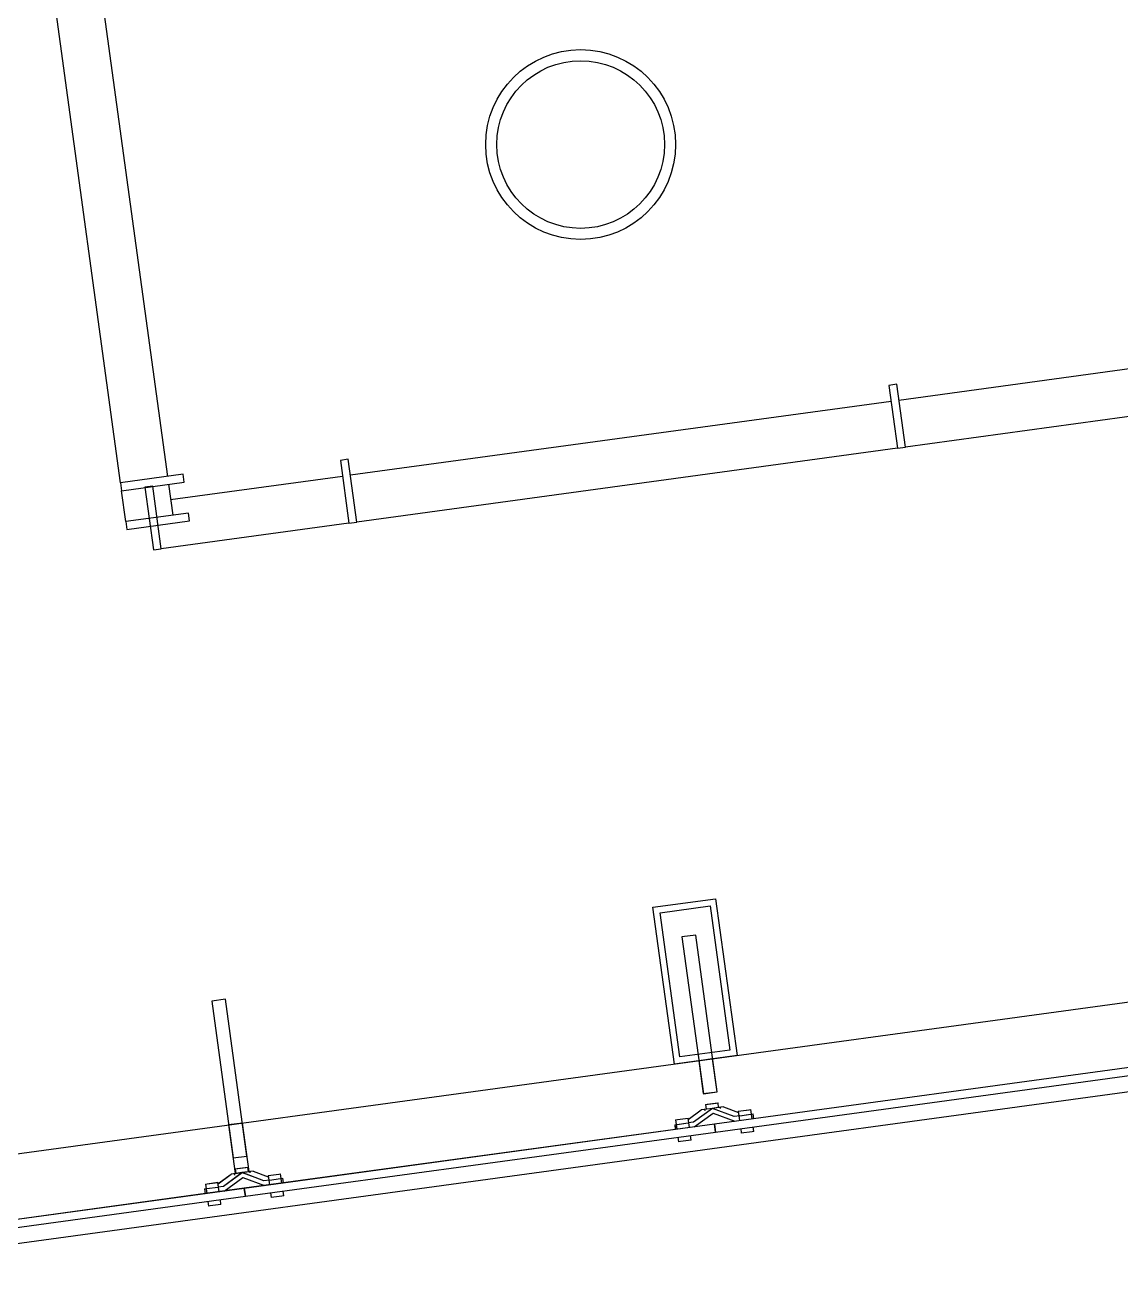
# Model space of a CAD drawing. Header units: millimetres. Extents: x -28081 to 142643, y -11740 to 128443.
# Drawn here: x -24810 to -21347, y 95449 to 99430 of the extents above; entities that cross this region are included whole.
import ezdxf

# ---------------------------------------------------------------- set-up
doc = ezdxf.new("R2010")
doc.units = ezdxf.units.MM
doc.header["$LTSCALE"] = 10
for name, color, linetype in [('A—墙体', 7, 'Continuous'), ('A—门窗', 135, 'Continuous'), ('E2-RI-5F$0$0S-SLAB-HOLE', 210, 'Continuous')]:
    doc.layers.add(name, color=color, linetype=linetype)
doc.layers.add('E-RF-5F$0$A-GLAZ', color=6, linetype='Continuous', lineweight=5)
doc.layers.get('E2-RI-5F$0$0S-SLAB-HOLE').off()

# ---------------------------------------------------------------- blocks, each defined once
blk = doc.blocks.new('E-RF-5F$0$Spider Panel - Spider Panel-10937389-E2 号楼五层平面图 5TH FLOOR PLAN')
at = {"layer": 'A—门窗', "color": 8, "lineweight": 9}
for p, q in [((-830, 25.9), (-785.4, 50)), ((-750, 50), (-814.6, 15.1)), ((-767.7, 50), (-785.4, 50)), ((-750, 50), (-785.4, 50)), ((-775, 50), (-775, 46)), ((-775, 50), (-775, 46)), ((-770, 65), (-770, 50)), ((-770, 65), (-764.1, 65)), ((-770, 65), (-770, 50)), ((-770, 65), (-735.9, 65)), ((-770, 65), (-770, 50)), ((-770, 65), (-735.9, 65)), ((-770, 65), (-770, 50)), ((-770, 65), (-764.1, 65)), ((-750, 50), (-767.7, 50)), ((-764.1, 65), (-730, 65)), ((-764.1, 65), (-730, 65)), ((-685.4, 15.1), (-750, 50)), ((-714.6, 50), (-750, 50)), ((-732.3, 50), (-750, 50)), ((-735.9, 65), (-730, 65)), ((-735.9, 65), (-730, 65)), ((-714.6, 50), (-732.3, 50)), ((-730, 50), (-730, 65)), ((-730, 50), (-730, 65)), ((-730, 50), (-730, 65)), ((-730, 50), (-730, 65)), ((-725, 46), (-725, 50)), ((-725, 46), (-725, 50)), ((-714.6, 50), (-670, 25.9)), ((670, 25.9), (714.6, 50)), ((750, 50), (685.4, 15.1)), ((732.3, 50), (714.6, 50)), ((750, 50), (714.6, 50)), ((725, 50), (725, 46)), ((725, 50), (725, 46)), ((730, 65), (730, 50)), ((730, 65), (735.9, 65)), ((730, 65), (730, 50)), ((730, 65), (764.1, 65)), ((730, 65), (730, 50)), ((730, 65), (764.1, 65)), ((730, 65), (730, 50)), ((730, 65), (735.9, 65)), ((750, 50), (732.3, 50)), ((735.9, 65), (770, 65)), ((735.9, 65), (770, 65)), ((814.6, 15.1), (750, 50)), ((785.4, 50), (750, 50)), ((767.7, 50), (750, 50)), ((764.1, 65), (770, 65)), ((764.1, 65), (770, 65)), ((785.4, 50), (767.7, 50)), ((770, 50), (770, 65)), ((770, 50), (770, 65)), ((770, 50), (770, 65)), ((770, 50), (770, 65)), ((775, 46), (775, 50)), ((775, 46), (775, 50)), ((785.4, 50), (830, 25.9)), ((-875, 15.1), (-875, 0)), ((-875, 15.1), (-867.7, 15.1)), ((-870, 30.1), (-870, 0)), ((-870, 30.1), (-864.1, 30.1)), ((-867.7, 15.1), (-832.3, 15.1)), ((-864.1, 30.1), (-830, 30.1)), ((-814.6, 15.1), (-832.3, 15.1)), ((-830, 0), (-830, 30.1)), ((-814.6, 0), (-750, 35)), ((-750, 35), (-685.4, 0)), ((-667.7, 15.1), (-685.4, 15.1)), ((-670, 30.1), (-670, 0)), ((-670, 30.1), (-635.9, 30.1)), ((-667.7, 15.1), (-632.3, 15.1)), ((-635.9, 30.1), (-630, 30.1)), ((-632.3, 15.1), (-625, 15.1)), ((-630, 0), (-630, 30.1)), ((-625, 0), (-625, 15.1)), ((625, 15.1), (625, 0)), ((625, 15.1), (632.3, 15.1)), ((630, 30.1), (630, 0)), ((630, 30.1), (635.9, 30.1)), ((632.3, 15.1), (667.7, 15.1)), ((635.9, 30.1), (670, 30.1)), ((685.4, 15.1), (667.7, 15.1)), ((670, 0), (670, 30.1)), ((685.4, 0), (750, 35)), ((750, 35), (814.6, 0)), ((832.3, 15.1), (814.6, 15.1)), ((830, 30.1), (830, 0)), ((830, 30.1), (864.1, 30.1)), ((832.3, 15.1), (867.7, 15.1)), ((864.1, 30.1), (870, 30.1)), ((867.7, 15.1), (875, 15.1)), ((870, 0), (870, 30.1)), ((875, 0), (875, 15.1)), ((-870, -25.4), (-870, -40.4)), ((-830, -40.4), (-830, -25.4)), ((-670, -25.4), (-670, -40.4)), ((-630, -40.4), (-630, -25.4)), ((630, -25.4), (630, -40.4)), ((670, -40.4), (670, -25.4)), ((830, -25.4), (830, -40.4)), ((870, -40.4), (870, -25.4)), ((-864.1, -40.4), (-870, -40.4)), ((-830, -40.4), (-864.1, -40.4)), ((-635.9, -40.4), (-670, -40.4)), ((-630, -40.4), (-635.9, -40.4)), ((635.9, -40.4), (630, -40.4)), ((670, -40.4), (635.9, -40.4)), ((864.1, -40.4), (830, -40.4)), ((870, -40.4), (864.1, -40.4))]:
    blk.add_line(p, q, dxfattribs=at)
at = {"layer": 'A—门窗'}
for p, q in [((750, 0), (-750, 0)), ((750, -25.4), (750, 0)), ((-750, 0), (-750, -25.4)), ((-750, -25.4), (750, -25.4))]:
    blk.add_line(p, q, dxfattribs=at)
blk = doc.blocks.new('E-RF-5F$0$Spider Panel - Spider Panel-10937385-E2 号楼五层平面图 5TH FLOOR PLAN')
at = {"layer": 'A—门窗', "color": 8, "lineweight": 9}
for p, q in [((-955, 25.9), (-910.4, 50)), ((-875, 50), (-939.6, 15.1)), ((-892.7, 50), (-910.4, 50)), ((-875, 50), (-910.4, 50)), ((-900, 50), (-900, 46)), ((-900, 50), (-900, 46)), ((-895, 65), (-895, 50)), ((-895, 65), (-889.1, 65)), ((-895, 65), (-895, 50)), ((-895, 65), (-860.9, 65)), ((-895, 65), (-895, 50)), ((-895, 65), (-860.9, 65)), ((-895, 65), (-895, 50)), ((-895, 65), (-889.1, 65)), ((-875, 50), (-892.7, 50)), ((-889.1, 65), (-855, 65)), ((-889.1, 65), (-855, 65)), ((-810.4, 15.1), (-875, 50)), ((-839.6, 50), (-875, 50)), ((-857.3, 50), (-875, 50)), ((-860.9, 65), (-855, 65)), ((-860.9, 65), (-855, 65)), ((-839.6, 50), (-857.3, 50)), ((-855, 50), (-855, 65)), ((-855, 50), (-855, 65)), ((-855, 50), (-855, 65)), ((-855, 50), (-855, 65)), ((-850, 46), (-850, 50)), ((-850, 46), (-850, 50)), ((-839.6, 50), (-795, 25.9)), ((795, 25.9), (839.6, 50)), ((875, 50), (810.4, 15.1)), ((857.3, 50), (839.6, 50)), ((875, 50), (839.6, 50)), ((850, 50), (850, 46)), ((850, 50), (850, 46)), ((855, 65), (855, 50)), ((855, 65), (860.9, 65)), ((855, 65), (855, 50)), ((855, 65), (889.1, 65)), ((855, 65), (855, 50)), ((855, 65), (889.1, 65)), ((855, 65), (855, 50)), ((855, 65), (860.9, 65)), ((875, 50), (857.3, 50)), ((860.9, 65), (895, 65)), ((860.9, 65), (895, 65)), ((939.6, 15.1), (875, 50)), ((910.4, 50), (875, 50)), ((892.7, 50), (875, 50)), ((889.1, 65), (895, 65)), ((889.1, 65), (895, 65)), ((910.4, 50), (892.7, 50)), ((895, 50), (895, 65)), ((895, 50), (895, 65)), ((895, 50), (895, 65)), ((895, 50), (895, 65)), ((900, 46), (900, 50)), ((900, 46), (900, 50)), ((910.4, 50), (955, 25.9)), ((-1000, 15.1), (-1000, 0)), ((-1000, 15.1), (-992.7, 15.1)), ((-995, 30.1), (-995, 0)), ((-995, 30.1), (-989.1, 30.1)), ((-992.7, 15.1), (-957.3, 15.1)), ((-989.1, 30.1), (-955, 30.1)), ((-939.6, 15.1), (-957.3, 15.1)), ((-955, 0), (-955, 30.1)), ((-939.6, 0), (-875, 35)), ((-875, 35), (-810.4, 0)), ((-792.7, 15.1), (-810.4, 15.1)), ((-795, 30.1), (-795, 0)), ((-795, 30.1), (-760.9, 30.1)), ((-792.7, 15.1), (-757.3, 15.1)), ((-760.9, 30.1), (-755, 30.1)), ((-757.3, 15.1), (-750, 15.1)), ((-755, 0), (-755, 30.1)), ((-750, 0), (-750, 15.1)), ((750, 15.1), (750, 0)), ((750, 15.1), (757.3, 15.1)), ((755, 30.1), (755, 0)), ((755, 30.1), (760.9, 30.1)), ((757.3, 15.1), (792.7, 15.1)), ((760.9, 30.1), (795, 30.1)), ((810.4, 15.1), (792.7, 15.1)), ((795, 0), (795, 30.1)), ((810.4, 0), (875, 35)), ((875, 35), (939.6, 0)), ((957.3, 15.1), (939.6, 15.1)), ((955, 30.1), (955, 0)), ((955, 30.1), (989.1, 30.1)), ((957.3, 15.1), (992.7, 15.1)), ((989.1, 30.1), (995, 30.1)), ((992.7, 15.1), (1000, 15.1)), ((995, 0), (995, 30.1)), ((1000, 0), (1000, 15.1)), ((-995, -25.4), (-995, -40.4)), ((-955, -40.4), (-955, -25.4)), ((-795, -25.4), (-795, -40.4)), ((-755, -40.4), (-755, -25.4)), ((755, -25.4), (755, -40.4)), ((795, -40.4), (795, -25.4)), ((955, -25.4), (955, -40.4)), ((995, -40.4), (995, -25.4)), ((-989.1, -40.4), (-995, -40.4)), ((-955, -40.4), (-989.1, -40.4)), ((-760.9, -40.4), (-795, -40.4)), ((-755, -40.4), (-760.9, -40.4)), ((760.9, -40.4), (755, -40.4)), ((795, -40.4), (760.9, -40.4)), ((989.1, -40.4), (955, -40.4)), ((995, -40.4), (989.1, -40.4))]:
    blk.add_line(p, q, dxfattribs=at)
at = {"layer": 'A—门窗'}
for p, q in [((875, 0), (-875, 0)), ((-875, 0), (-875, -25.4)), ((-875, -25.4), (875, -25.4)), ((875, -25.4), (875, 0))]:
    blk.add_line(p, q, dxfattribs=at)
blk = doc.blocks.new('E-RF-5F$0$Spider Panel - Right-10937384-E2 号楼五层平面图 5TH FLOOR PLAN')
at = {"layer": 'A—门窗', "color": 8, "lineweight": 9}
for p, q in [((-630, 25.9), (-585.4, 50)), ((-550, 50), (-614.6, 15.1)), ((-567.7, 50), (-585.4, 50)), ((-550, 50), (-585.4, 50)), ((-570, 65), (-570, 50)), ((-570, 65), (-535.9, 65)), ((-570, 65), (-570, 50)), ((-570, 65), (-564.1, 65)), ((-564.1, 65), (-530, 65)), ((-532.3, 50), (-550, 50)), ((-535.9, 65), (-530, 65)), ((-532.3, 50), (-525, 50)), ((-532.3, 50), (-525, 50)), ((-530, 50), (-530, 65)), ((-530, 50), (-530, 65)), ((-525, 35), (-525, 50)), ((-525, 35), (-525, 50)), ((670, 25.9), (714.6, 50)), ((750, 50), (685.4, 15.1)), ((732.3, 50), (714.6, 50)), ((750, 50), (714.6, 50)), ((725, 50), (725, 46)), ((725, 50), (725, 46)), ((730, 65), (730, 50)), ((730, 65), (735.9, 65)), ((730, 65), (730, 50)), ((730, 65), (764.1, 65)), ((730, 65), (730, 50)), ((730, 65), (764.1, 65)), ((730, 65), (730, 50)), ((730, 65), (735.9, 65)), ((750, 50), (732.3, 50)), ((735.9, 65), (770, 65)), ((735.9, 65), (770, 65)), ((814.6, 15.1), (750, 50)), ((785.4, 50), (750, 50)), ((767.7, 50), (750, 50)), ((764.1, 65), (770, 65)), ((764.1, 65), (770, 65)), ((785.4, 50), (767.7, 50)), ((770, 50), (770, 65)), ((770, 50), (770, 65)), ((770, 50), (770, 65)), ((770, 50), (770, 65)), ((775, 46), (775, 50)), ((775, 46), (775, 50)), ((785.4, 50), (830, 25.9)), ((-675, 15.1), (-675, 0)), ((-675, 15.1), (-667.7, 15.1)), ((-670, 30.1), (-670, 0)), ((-670, 30.1), (-664.1, 30.1)), ((-667.7, 15.1), (-632.3, 15.1)), ((-664.1, 30.1), (-630, 30.1)), ((-614.6, 15.1), (-632.3, 15.1)), ((-630, 0), (-630, 30.1)), ((-614.6, 0), (-550, 35)), ((-550, 35), (-532.3, 35)), ((-525, 35), (-532.3, 35)), ((-525, 35), (-532.3, 35)), ((625, 15.1), (625, 0)), ((625, 15.1), (632.3, 15.1)), ((630, 30.1), (630, 0)), ((630, 30.1), (635.9, 30.1)), ((632.3, 15.1), (667.7, 15.1)), ((635.9, 30.1), (670, 30.1)), ((685.4, 15.1), (667.7, 15.1)), ((670, 0), (670, 30.1)), ((685.4, 0), (750, 35)), ((750, 35), (814.6, 0)), ((832.3, 15.1), (814.6, 15.1)), ((830, 30.1), (830, 0)), ((830, 30.1), (864.1, 30.1)), ((832.3, 15.1), (867.7, 15.1)), ((864.1, 30.1), (870, 30.1)), ((867.7, 15.1), (875, 15.1)), ((870, 0), (870, 30.1)), ((875, 0), (875, 15.1)), ((-670, -25.4), (-670, -40.4)), ((-630, -40.4), (-630, -25.4)), ((630, -25.4), (630, -40.4)), ((670, -40.4), (670, -25.4)), ((830, -25.4), (830, -40.4)), ((870, -40.4), (870, -25.4)), ((-664.1, -40.4), (-670, -40.4)), ((-630, -40.4), (-664.1, -40.4)), ((635.9, -40.4), (630, -40.4)), ((670, -40.4), (635.9, -40.4)), ((864.1, -40.4), (830, -40.4)), ((870, -40.4), (864.1, -40.4))]:
    blk.add_line(p, q, dxfattribs=at)
at = {"layer": 'A—门窗'}
for p, q in [((750, 0), (-750, 0)), ((-750, 0), (-750, -25.4)), ((-750, -25.4), (750, -25.4)), ((750, -25.4), (750, 0))]:
    blk.add_line(p, q, dxfattribs=at)
blk = doc.blocks.new('E2-RI-5F$0$200x500')
at = {"layer": 'A—门窗', "elevation": 0}
blk.add_lwpolyline([(11654894.9, -6112598.3), (11654827.2, -6112102.9), (11655025.4, -6112075.8), (11655093.1, -6112571.2), (11654894.9, -6112598.3)], dxfattribs=at)
blk.add_lwpolyline([(11654912, -6112575.8), (11654849.7, -6112120), (11655008.3, -6112098.3), (11655070.6, -6112554.1)], close=True, dxfattribs=at)
blk = doc.blocks.new('E-COLS-F5')
at = {"layer": 'A—墙体'}
for radius in [300, 265]:
    blk.add_circle((11685859, -6107891.1), radius, dxfattribs=at)

msp = doc.modelspace()

# ---------------------------------------------------------------- linework, layer by layer
at = {"layer": 'A—门窗'}
for p, q in [((-24594.2, 99713), (-24360.6, 98003.9)), ((-24509.2, 97983.6), (-24742.9, 99692.7)), ((-22048.5, 98245.5), (-20339.4, 98479.1)), ((-20319.1, 98330.5), (-22028.2, 98096.9)), ((-23782.4, 98008.5), (-22073.3, 98242.1)), ((-25552.2, 95764.4, 0), (-8639.5, 98076.1, 0)), ((-22052.9, 98093.5), (-23762.1, 97859.9)), ((-24350.6, 97930.9), (-23807.1, 98005.1)), ((-24492.5, 97861), (-24505.9, 97958.8)), ((-24406.9, 97973.6), (-24431.7, 97970.2)), ((-24431.7, 97970.2), (-24404.6, 97772.1)), ((-24379.9, 97775.5), (-24406.9, 97973.6)), ((-24357.2, 97979.1), (-24343.9, 97881.3)), ((-24294.3, 97888.1), (-24492.5, 97861)), ((-24290.9, 97863.3), (-24294.3, 97888.1)), ((-24492.5, 97861), (-24489.1, 97836.2)), ((-24489.1, 97836.2), (-24290.9, 97863.3)), ((-23786.8, 97856.5), (-24379.9, 97775.5)), ((-25791.7, 95448.7), (-8422.2, 97822.9)), ((-24404.6, 97772.1), (-24379.9, 97775.5)), ((-20897.5, 96193.8), (-22631.4, 95956.8)), ((-22628, 95931.6), (-20894.1, 96168.6)), ((-22714.2, 95971.6), (-22673.2, 96001.5)), ((-22714.2, 95971.6), (-22673.2, 96001.5)), ((-22638.2, 96006.3), (-22697.5, 95963)), ((-22638.2, 96006.3), (-22697.5, 95963)), ((-22638.2, 96006.3), (-22673.2, 96001.5)), ((-22638.2, 96006.3), (-22673.2, 96001.5)), ((-22655.7, 96003.9), (-22673.2, 96001.5)), ((-22655.7, 96003.9), (-22673.2, 96001.5)), ((-22662.9, 96002.9), (-22662.4, 95999)), ((-22662.9, 96002.9), (-22662.4, 95999)), ((-22662.9, 96002.9), (-22662.4, 95999)), ((-22662.9, 96002.9), (-22662.4, 95999)), ((-22660, 96018.5), (-22626.2, 96023.1)), ((-22660, 96018.5), (-22626.2, 96023.1)), ((-22660, 96018.5), (-22626.2, 96023.1)), ((-22660, 96018.5), (-22626.2, 96023.1)), ((-22660, 96018.5), (-22654.2, 96019.3)), ((-22660, 96018.5), (-22654.2, 96019.3)), ((-22660, 96018.5), (-22654.2, 96019.3)), ((-22660, 96018.5), (-22654.2, 96019.3)), ((-22660, 96018.5), (-22658, 96003.6)), ((-22660, 96018.5), (-22658, 96003.6)), ((-22660, 96018.5), (-22658, 96003.6)), ((-22660, 96018.5), (-22658, 96003.6)), ((-22660, 96018.5), (-22658, 96003.6)), ((-22660, 96018.5), (-22658, 96003.6)), ((-22660, 96018.5), (-22658, 96003.6)), ((-22660, 96018.5), (-22658, 96003.6)), ((-22638.2, 96006.3), (-22655.7, 96003.9)), ((-22638.2, 96006.3), (-22655.7, 96003.9)), ((-22654.2, 96019.3), (-22620.4, 96023.9)), ((-22654.2, 96019.3), (-22620.4, 96023.9)), ((-22654.2, 96019.3), (-22620.4, 96023.9)), ((-22654.2, 96019.3), (-22620.4, 96023.9)), ((-22603.1, 96011.1), (-22638.2, 96006.3)), ((-22603.1, 96011.1), (-22638.2, 96006.3)), ((-22620.7, 96008.7), (-22638.2, 96006.3)), ((-22620.7, 96008.7), (-22638.2, 96006.3)), ((-22569.4, 95980.5), (-22638.2, 96006.3)), ((-22569.4, 95980.5), (-22638.2, 96006.3)), ((-22626.2, 96023.1), (-22620.4, 96023.9)), ((-22626.2, 96023.1), (-22620.4, 96023.9)), ((-22626.2, 96023.1), (-22620.4, 96023.9)), ((-22626.2, 96023.1), (-22620.4, 96023.9)), ((-22603.1, 96011.1), (-22620.7, 96008.7)), ((-22603.1, 96011.1), (-22620.7, 96008.7)), ((-22618.4, 96009), (-22620.4, 96023.9)), ((-22618.4, 96009), (-22620.4, 96023.9)), ((-22618.4, 96009), (-22620.4, 96023.9)), ((-22618.4, 96009), (-22620.4, 96023.9)), ((-22618.4, 96009), (-22620.4, 96023.9)), ((-22618.4, 96009), (-22620.4, 96023.9)), ((-22618.4, 96009), (-22620.4, 96023.9)), ((-22618.4, 96009), (-22620.4, 96023.9)), ((-22612.9, 96005.7), (-22613.4, 96009.7)), ((-22612.9, 96005.7), (-22613.4, 96009.7)), ((-22612.9, 96005.7), (-22613.4, 96009.7)), ((-22612.9, 96005.7), (-22613.4, 96009.7)), ((-22603.1, 96011.1), (-22555.6, 95993.3)), ((-22603.1, 96011.1), (-22555.6, 95993.3)), ((-22556.2, 95997.5), (-22522.4, 96002.1)), ((-22556.2, 95997.5), (-22522.4, 96002.1)), ((-22556.2, 95997.5), (-22552.1, 95967.6)), ((-22556.2, 95997.5), (-22552.1, 95967.6)), ((-22522.4, 96002.1), (-22516.6, 96002.9)), ((-22522.4, 96002.1), (-22516.6, 96002.9)), ((-22512.5, 95973), (-22516.6, 96002.9)), ((-22512.5, 95973), (-22516.6, 96002.9)), ((-22631.4, 95956.8), (-24117.6, 95753.7)), ((-22754.4, 95970.4), (-22748.6, 95971.2)), ((-22754.4, 95970.4), (-22748.6, 95971.2)), ((-22754.4, 95970.4), (-22750.3, 95940.5)), ((-22754.4, 95970.4), (-22750.3, 95940.5)), ((-22750, 95955.8), (-22715, 95960.6)), ((-22750, 95955.8), (-22715, 95960.6)), ((-22748.6, 95971.2), (-22714.7, 95975.8)), ((-22748.6, 95971.2), (-22714.7, 95975.8)), ((-22697.5, 95963), (-22715, 95960.6)), ((-22697.5, 95963), (-22715, 95960.6)), ((-22710.7, 95946), (-22714.7, 95975.8)), ((-22710.7, 95946), (-22714.7, 95975.8)), ((-22695.4, 95948), (-22636.1, 95991.5)), ((-22695.4, 95948), (-22636.1, 95991.5)), ((-22636.1, 95991.5), (-22567.4, 95965.5)), ((-22636.1, 95991.5), (-22567.4, 95965.5)), ((-22628, 95931.6), (-22631.4, 95956.8)), ((-22631.4, 95956.8), (-22628, 95931.6)), ((-22551.9, 95982.9), (-22569.4, 95980.5)), ((-22551.9, 95982.9), (-22569.4, 95980.5)), ((-22551.9, 95982.9), (-22516.9, 95987.7)), ((-22551.9, 95982.9), (-22516.9, 95987.7)), ((-22516.9, 95987.7), (-22509.6, 95988.7)), ((-22516.9, 95987.7), (-22509.6, 95988.7)), ((-22507.6, 95973.7), (-22509.6, 95988.7)), ((-22507.6, 95973.7), (-22509.6, 95988.7)), ((-24114.1, 95728.5), (-22628, 95931.6)), ((-22757.3, 95954.8), (-22750, 95955.8)), ((-22757.3, 95954.8), (-22750, 95955.8)), ((-22757.3, 95954.8), (-22755.2, 95939.9)), ((-22757.3, 95954.8), (-22755.2, 95939.9)), ((-22705.2, 95905.9), (-22707.2, 95920.8)), ((-22705.2, 95905.9), (-22707.2, 95920.8)), ((-22548.7, 95942.5), (-22546.7, 95927.6)), ((-22548.7, 95942.5), (-22546.7, 95927.6)), ((-22512.8, 95932.2), (-22546.7, 95927.6)), ((-22512.8, 95932.2), (-22546.7, 95927.6)), ((-22507, 95933), (-22512.8, 95932.2)), ((-22507, 95933), (-22512.8, 95932.2)), ((-22507, 95933), (-22509.1, 95947.9)), ((-22507, 95933), (-22509.1, 95947.9)), ((-22746.9, 95915.4), (-22744.8, 95900.5)), ((-22746.9, 95915.4), (-22744.8, 95900.5)), ((-22739, 95901.3), (-22744.8, 95900.5)), ((-22739, 95901.3), (-22744.8, 95900.5)), ((-22705.2, 95905.9), (-22739, 95901.3)), ((-22705.2, 95905.9), (-22739, 95901.3)), ((-24200.4, 95768.4), (-24159.4, 95798.4)), ((-24200.4, 95768.4), (-24159.4, 95798.4)), ((-24124.4, 95803.2), (-24183.7, 95759.9)), ((-24124.4, 95803.2), (-24183.7, 95759.9)), ((-24124.4, 95803.2), (-24159.4, 95798.4)), ((-24124.4, 95803.2), (-24159.4, 95798.4)), ((-24141.9, 95800.8), (-24159.4, 95798.4)), ((-24141.9, 95800.8), (-24159.4, 95798.4)), ((-24149.1, 95799.8), (-24148.6, 95795.8)), ((-24149.1, 95799.8), (-24148.6, 95795.8)), ((-24149.1, 95799.8), (-24148.6, 95795.8)), ((-24149.1, 95799.8), (-24148.6, 95795.8)), ((-24146.2, 95815.3), (-24112.4, 95820)), ((-24146.2, 95815.3), (-24112.4, 95820)), ((-24146.2, 95815.3), (-24112.4, 95820)), ((-24146.2, 95815.3), (-24112.4, 95820)), ((-24146.2, 95815.3), (-24140.4, 95816.1)), ((-24146.2, 95815.3), (-24140.4, 95816.1)), ((-24146.2, 95815.3), (-24140.4, 95816.1)), ((-24146.2, 95815.3), (-24140.4, 95816.1)), ((-24146.2, 95815.3), (-24144.2, 95800.5)), ((-24146.2, 95815.3), (-24144.2, 95800.5)), ((-24146.2, 95815.3), (-24144.2, 95800.5)), ((-24146.2, 95815.3), (-24144.2, 95800.5)), ((-24146.2, 95815.3), (-24144.2, 95800.5)), ((-24146.2, 95815.3), (-24144.2, 95800.5)), ((-24146.2, 95815.3), (-24144.2, 95800.5)), ((-24146.2, 95815.3), (-24144.2, 95800.5)), ((-24124.4, 95803.2), (-24141.9, 95800.8)), ((-24124.4, 95803.2), (-24141.9, 95800.8)), ((-24140.4, 95816.1), (-24106.6, 95820.8)), ((-24140.4, 95816.1), (-24106.6, 95820.8)), ((-24140.4, 95816.1), (-24106.6, 95820.8)), ((-24140.4, 95816.1), (-24106.6, 95820.8)), ((-24089.3, 95808), (-24124.4, 95803.2)), ((-24089.3, 95808), (-24124.4, 95803.2)), ((-24106.8, 95805.6), (-24124.4, 95803.2)), ((-24106.8, 95805.6), (-24124.4, 95803.2)), ((-24055.6, 95777.4), (-24124.4, 95803.2)), ((-24055.6, 95777.4), (-24124.4, 95803.2)), ((-24112.4, 95820), (-24106.6, 95820.8)), ((-24112.4, 95820), (-24106.6, 95820.8)), ((-24112.4, 95820), (-24106.6, 95820.8)), ((-24112.4, 95820), (-24106.6, 95820.8)), ((-24089.3, 95808), (-24106.8, 95805.6)), ((-24089.3, 95808), (-24106.8, 95805.6)), ((-24104.5, 95805.9), (-24106.6, 95820.8)), ((-24104.5, 95805.9), (-24106.6, 95820.8)), ((-24104.5, 95805.9), (-24106.6, 95820.8)), ((-24104.5, 95805.9), (-24106.6, 95820.8)), ((-24104.5, 95805.9), (-24106.6, 95820.8)), ((-24104.5, 95805.9), (-24106.6, 95820.8)), ((-24104.5, 95805.9), (-24106.6, 95820.8)), ((-24104.5, 95805.9), (-24106.6, 95820.8)), ((-24099, 95802.6), (-24099.6, 95806.6)), ((-24099, 95802.6), (-24099.6, 95806.6)), ((-24099, 95802.6), (-24099.6, 95806.6)), ((-24099, 95802.6), (-24099.6, 95806.6)), ((-24089.3, 95808), (-24041.8, 95790.1)), ((-24089.3, 95808), (-24041.8, 95790.1)), ((-24042.4, 95794.3), (-24008.6, 95798.9)), ((-24042.4, 95794.3), (-24008.6, 95798.9)), ((-24008.6, 95798.9), (-24002.8, 95799.7)), ((-24008.6, 95798.9), (-24002.8, 95799.7)), ((-23998.7, 95769.9), (-24002.8, 95799.7)), ((-23998.7, 95769.9), (-24002.8, 95799.7)), ((-24240.6, 95767.2), (-24234.7, 95768)), ((-24240.6, 95767.2), (-24234.7, 95768)), ((-24240.6, 95767.2), (-24236.5, 95737.4)), ((-24240.6, 95767.2), (-24236.5, 95737.4)), ((-24236.2, 95752.7), (-24201.2, 95757.5)), ((-24236.2, 95752.7), (-24201.2, 95757.5)), ((-24234.7, 95768), (-24200.9, 95772.6)), ((-24234.7, 95768), (-24200.9, 95772.6)), ((-24183.7, 95759.9), (-24201.2, 95757.5)), ((-24183.7, 95759.9), (-24201.2, 95757.5)), ((-24196.8, 95742.8), (-24200.9, 95772.6)), ((-24196.8, 95742.8), (-24200.9, 95772.6)), ((-24181.6, 95744.9), (-24122.3, 95788.3)), ((-24181.6, 95744.9), (-24122.3, 95788.3)), ((-24122.3, 95788.3), (-24053.5, 95762.4)), ((-24122.3, 95788.3), (-24053.5, 95762.4)), ((-24038.1, 95779.8), (-24055.6, 95777.4)), ((-24038.1, 95779.8), (-24055.6, 95777.4)), ((-24042.4, 95794.3), (-24038.3, 95764.5)), ((-24042.4, 95794.3), (-24038.3, 95764.5)), ((-24038.1, 95779.8), (-24003, 95784.6)), ((-24038.1, 95779.8), (-24003, 95784.6)), ((-24003, 95784.6), (-23995.8, 95785.5)), ((-24003, 95784.6), (-23995.8, 95785.5)), ((-23993.7, 95770.6), (-23995.8, 95785.5)), ((-23993.7, 95770.6), (-23995.8, 95785.5)), ((-24117.6, 95753.7), (-25603.8, 95550.5)), ((-25600.3, 95525.3), (-24114.1, 95728.5)), ((-24243.5, 95751.7), (-24236.2, 95752.7)), ((-24243.5, 95751.7), (-24236.2, 95752.7)), ((-24243.5, 95751.7), (-24241.4, 95736.7)), ((-24243.5, 95751.7), (-24241.4, 95736.7)), ((-24191.4, 95702.8), (-24193.4, 95717.7)), ((-24191.4, 95702.8), (-24193.4, 95717.7)), ((-24117.6, 95753.7), (-24114.1, 95728.5)), ((-24114.1, 95728.5), (-24117.6, 95753.7)), ((-24034.9, 95739.3), (-24032.8, 95724.5)), ((-24034.9, 95739.3), (-24032.8, 95724.5)), ((-23999, 95729.1), (-24032.8, 95724.5)), ((-23999, 95729.1), (-24032.8, 95724.5)), ((-23993.2, 95729.9), (-23999, 95729.1)), ((-23993.2, 95729.9), (-23999, 95729.1)), ((-23993.2, 95729.9), (-23995.2, 95744.7)), ((-23993.2, 95729.9), (-23995.2, 95744.7)), ((-24233, 95712.2), (-24231, 95697.4)), ((-24233, 95712.2), (-24231, 95697.4)), ((-24225.2, 95698.2), (-24231, 95697.4)), ((-24225.2, 95698.2), (-24231, 95697.4)), ((-24191.4, 95702.8), (-24225.2, 95698.2)), ((-24191.4, 95702.8), (-24225.2, 95698.2))]:
    msp.add_line(p, q, dxfattribs=at)
at = {"layer": 'A—门窗', "extrusion": (0, 0, -1)}
for p, q in [((-22055.3, 98295.1), (-22080, 98291.7)), ((-22080, 98291.7), (-22052.9, 98093.5)), ((-22028.2, 98096.9), (-22055.3, 98295.1)), ((-22052.9, 98093.5), (-22028.2, 98096.9)), ((-23789.1, 98058.1), (-23813.9, 98054.7)), ((-23813.9, 98054.7), (-23786.8, 97856.5)), ((-23762.1, 97859.9), (-23789.1, 98058.1)), ((-24311.1, 98010.7), (-24509.2, 97983.6)), ((-24307.7, 97985.9), (-24311.1, 98010.7)), ((-24509.2, 97983.6), (-24505.9, 97958.8)), ((-24505.9, 97958.8), (-24307.7, 97985.9)), ((-23786.8, 97856.5), (-23762.1, 97859.9)), ((-22690.9, 96554.2), (-22734.5, 96548.3)), ((-22690.9, 96554.2), (-22734.5, 96548.3)), ((-22623.1, 96058.9), (-22690.9, 96554.2)), ((-22623.1, 96058.9), (-22690.9, 96554.2)), ((-22734.5, 96548.3), (-22666.7, 96052.9)), ((-22734.5, 96548.3), (-22666.7, 96052.9)), ((-24177, 96351.1), (-24220.6, 96345.1)), ((-24177, 96351.1), (-24220.6, 96345.1)), ((-24220.6, 96345.1), (-24152.9, 95849.8)), ((-24220.6, 96345.1), (-24152.9, 95849.8)), ((-24109.3, 95855.7), (-24177, 96351.1)), ((-24109.3, 95855.7), (-24177, 96351.1)), ((-22666.7, 96052.9), (-22623.1, 96058.9)), ((-22666.7, 96052.9), (-22623.1, 96058.9)), ((-24123.6, 95959.9), (-24167.2, 95953.9)), ((-24102.6, 95806.4), (-24123.6, 95959.9)), ((-24167.2, 95953.9), (-24146.2, 95800.4)), ((-24152.9, 95849.8), (-24109.3, 95855.7)), ((-24152.9, 95849.8), (-24109.3, 95855.7)), ((-24146.2, 95800.4), (-24102.6, 95806.4))]:
    msp.add_line(p, q, dxfattribs=at)
at = {"layer": 'A—门窗', "elevation": 0}
msp.add_lwpolyline([(-22666.8, 96053), (-22623.2, 96059), (-22637.4, 96163), (-22681, 96157)], close=True, dxfattribs=at)

# ---------------------------------------------------------------- block references
at = {"layer": 'A—墙体'}
msp.add_blockref('E-COLS-F5', (-11708913.6, 6206944.1), dxfattribs=at)
at = {"layer": 'E-RF-5F$0$A-GLAZ', "lineweight": 9, "rotation": 7.783339573422293}
for name, p in [('E-RF-5F$0$Spider Panel - Spider Panel-10937385-E2 号楼五层平面图 5TH FLOOR PLAN', (-21764.5, 96075.3)), ('E-RF-5F$0$Spider Panel - Spider Panel-10937385-E2 号楼五层平面图 5TH FLOOR PLAN', (-21764.5, 96075.3)), ('E-RF-5F$0$Spider Panel - Spider Panel-10937389-E2 号楼五层平面图 5TH FLOOR PLAN', (-23374.5, 95855.2)), ('E-RF-5F$0$Spider Panel - Spider Panel-10937389-E2 号楼五层平面图 5TH FLOOR PLAN', (-23374.5, 95855.2)), ('E-RF-5F$0$Spider Panel - Right-10937384-E2 号楼五层平面图 5TH FLOOR PLAN', (-24860.7, 95652.1)), ('E-RF-5F$0$Spider Panel - Right-10937384-E2 号楼五层平面图 5TH FLOOR PLAN', (-24860.7, 95652.1))]:
    msp.add_blockref(name, p, dxfattribs=at)
at = {"layer": 'E2-RI-5F$0$0S-SLAB-HOLE'}
msp.add_blockref('E2-RI-5F$0$200x500', (-11677653.2, 6208744.8, 0), dxfattribs=at)

doc.saveas('drawing.dxf')
